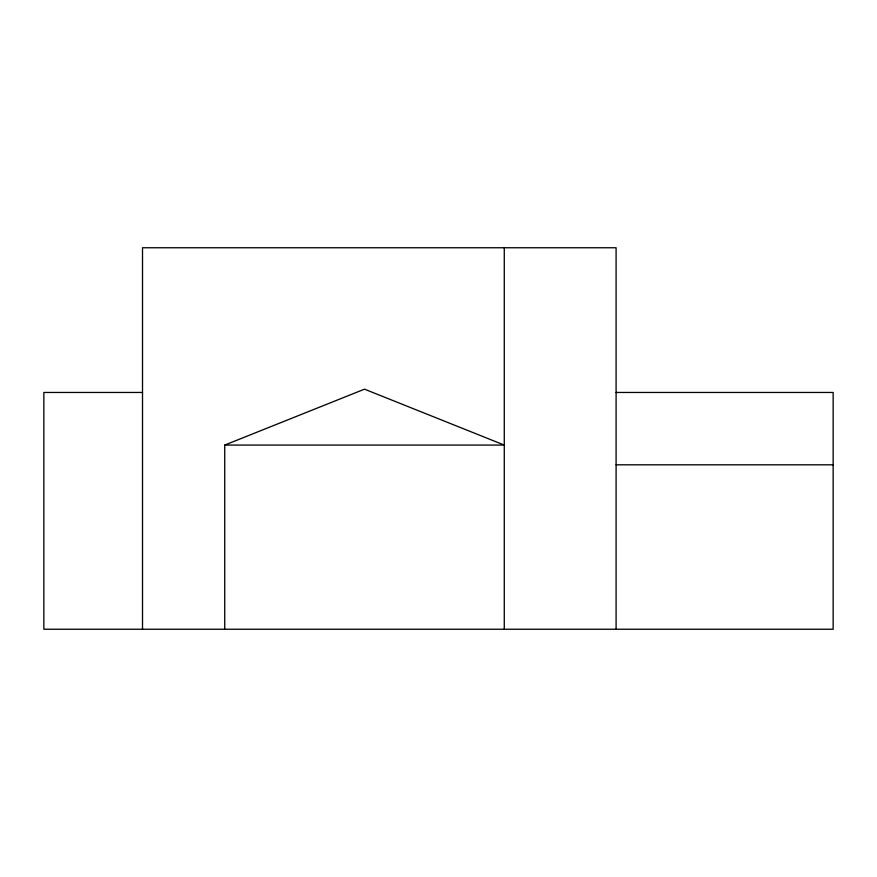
<?xml version="1.0" encoding="UTF-8"?>
<svg xmlns="http://www.w3.org/2000/svg" width="877" height="877" viewBox="0 0 877 877"><rect width="100%" height="100%" fill="white"/><g stroke="black" fill="none" stroke-linecap="round" stroke-linejoin="round"><path stroke-width="1.32" d="M224.731 445.077L364.503 389.169L504.275 445.077L224.731 445.077L224.731 629.247M142.512 392.457L43.85 392.457L43.85 629.247L833.15 629.247L833.15 392.457L616.092 392.457M616.092 464.81L833.15 464.81M616.092 629.247L616.092 247.752L142.512 247.752L142.512 629.247M504.275 247.752L504.275 629.247"/></g></svg>
